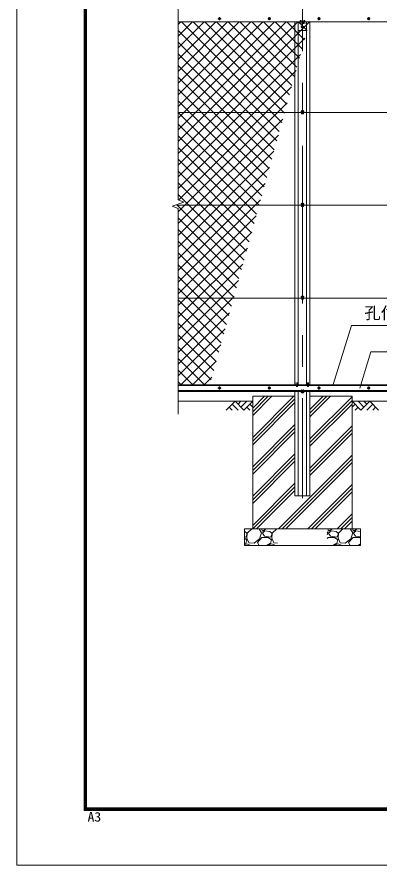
# Model space of a CAD drawing. Units: millimetres, scale not verified. Extents: x -6300 to 6300, y -4455 to 4455.
# Drawn here: x -6300 to -4115, y -4455 to 665 of the extents above; entities that cross this region are included whole.
import ezdxf
from ezdxf.enums import TextEntityAlignment as Align

# ---------------------------------------------------------------- set-up
doc = ezdxf.new("R2010")
doc.units = ezdxf.units.MM
doc.header["$LTSCALE"] = 30
doc.linetypes.add('USER1', pattern=[50.8, 31.75, -6.35, 6.35, -6.35])
for name, color, linetype, lineweight in [('0-0_D-STR3', 3, 'Continuous', 13), ('0-1_D-STR1', 1, 'Continuous', 18), ('0-2_D-BMK', 2, 'USER1', 13), ('0-4_D-STR-DIM', 7, 'Continuous', 9), ('0-7_D-STR-TXT', 7, 'Continuous', 9), ('0-8_D-BGD', 7, 'Continuous', 9), ('0-9_D-STR4', 7, 'Continuous', 9), ('0-A_D-DCR-HCH', 7, 'Continuous', 9), ('0-B_D-TTL', 7, 'Continuous', 9)]:
    doc.layers.add(name, color=color, linetype=linetype, lineweight=lineweight)
doc.styles.add('ＭＳ ゴシック', font='')
doc.styles.get('ＭＳ ゴシック').set_extended_font_data('MS Gothic')

msp = doc.modelspace()

# ---------------------------------------------------------------- linework, layer by layer
at = {"layer": '0-0_D-STR3'}
for p, q in [((-4602.46, 635), (-4602.46, 583)), ((-4592.21, 623.36), (-4591.46, 641.75)), ((-4585.46, 641.75), (-4584.71, 623.36)), ((-4569.46, 641.75), (-4570.21, 623.36)), ((-4562.71, 623.36), (-4563.46, 641.75)), ((-4552.46, 635), (-4552.46, 583)), ((-4602.46, 583), (-4552.46, 583)), ((-4577.46, 612.51), (-4583.96, 608.75)), ((-4583.96, 608.75), (-4583.96, 601.25)), ((-4583.96, 601.25), (-4577.46, 597.49)), ((-4570.96, 608.75), (-4577.46, 612.51)), ((-4577.46, 597.49), (-4570.96, 601.25)), ((-4570.96, 601.25), (-4570.96, 608.75)), ((-4577.46, 102.5), (-4583.96, 98.75)), ((-4570.96, 98.75), (-4577.46, 102.5)), ((-1827.46, 88.25), (-5327.46, 88.25)), ((-4583.96, 98.75), (-4583.96, 91.25)), ((-4583.96, 91.25), (-4577.46, 87.49)), ((-4583.71, 91.1), (-4583.71, 81)), ((-4583.71, 81), (-4581.71, 81)), ((-4581.71, 89.95), (-4581.71, 81)), ((-4577.46, 87.49), (-4570.96, 91.25)), ((-4573.21, 89.95), (-4573.21, 81)), ((-4573.21, 81), (-4571.21, 81)), ((-4571.21, 91.1), (-4571.21, 81)), ((-4570.96, 91.25), (-4570.96, 98.75)), ((-4577.46, -457.5), (-4583.96, -461.25)), ((-4570.96, -461.25), (-4577.46, -457.5)), ((-1846.01, -471.75), (-5327.46, -471.75)), ((-4583.96, -461.25), (-4583.96, -468.75)), ((-4583.96, -468.75), (-4577.46, -472.51)), ((-4583.71, -468.9), (-4583.71, -479)), ((-4583.71, -479), (-4581.71, -479)), ((-4581.71, -470.05), (-4581.71, -479)), ((-4577.46, -472.51), (-4570.96, -468.75)), ((-4573.21, -470.05), (-4573.21, -479)), ((-4573.21, -479), (-4571.21, -479)), ((-4571.21, -468.9), (-4571.21, -479)), ((-4570.96, -468.75), (-4570.96, -461.25)), ((-4577.46, -1017.5), (-4583.96, -1021.25)), ((-4583.96, -1021.25), (-4583.96, -1028.75)), ((-4570.96, -1021.25), (-4577.46, -1017.5)), ((-4570.96, -1028.75), (-4570.96, -1021.25)), ((-1827.46, -1031.75), (-5327.46, -1031.75)), ((-4583.96, -1028.75), (-4577.46, -1032.51)), ((-4583.71, -1028.9), (-4583.71, -1039)), ((-4583.71, -1039), (-4581.71, -1039)), ((-4581.71, -1030.05), (-4581.71, -1039)), ((-4577.46, -1032.51), (-4570.96, -1028.75)), ((-4573.21, -1030.05), (-4573.21, -1039)), ((-4573.21, -1039), (-4571.21, -1039)), ((-4571.21, -1028.9), (-4571.21, -1039)), ((-4614.08, -1560), (-5327.46, -1560)), ((-4547.08, -1560), (-4607.84, -1560)), ((-4583.71, -1595.6), (-4583.71, -1585.5)), ((-4583.71, -1585.5), (-4581.71, -1585.5)), ((-4581.71, -1594.45), (-4581.71, -1585.5)), ((-4573.21, -1594.45), (-4573.21, -1585.5)), ((-4573.21, -1585.5), (-4571.21, -1585.5)), ((-4571.21, -1595.6), (-4571.21, -1585.5)), ((-1827.46, -1560), (-4540.84, -1560)), ((-4583.71, -1590), (-5327.46, -1590)), ((-4577.46, -1591.99), (-4583.96, -1595.75)), ((-4583.96, -1595.75), (-4583.96, -1603.25)), ((-4583.96, -1603.25), (-4577.46, -1607.01)), ((-4573.21, -1590), (-4581.71, -1590)), ((-4570.96, -1595.75), (-4577.46, -1591.99)), ((-4577.46, -1607.01), (-4570.96, -1603.25)), ((-2583.71, -1590), (-4571.21, -1590)), ((-4570.96, -1603.25), (-4570.96, -1595.75))]:
    msp.add_line(p, q, dxfattribs=at)
for points in [[(-5077.46, 660.75), (-5082.44, 657.87), (-5082.44, 652.12), (-5077.46, 649.25), (-5072.48, 652.12), (-5072.48, 657.87)], [(-4777.46, 660.75), (-4782.44, 657.87), (-4782.44, 652.12), (-4777.46, 649.25), (-4772.48, 652.12), (-4772.48, 657.87)], [(-4477.46, 660.75), (-4482.44, 657.87), (-4482.44, 652.12), (-4477.46, 649.25), (-4472.48, 652.12), (-4472.48, 657.87)], [(-4177.46, 660.75), (-4182.44, 657.87), (-4182.44, 652.12), (-4177.46, 649.25), (-4172.48, 652.12), (-4172.48, 657.87)], [(-5077.46, -1569.25), (-5082.44, -1572.13), (-5082.44, -1577.88), (-5077.46, -1580.75), (-5072.48, -1577.88), (-5072.48, -1572.13)], [(-4777.46, -1569.25), (-4782.44, -1572.13), (-4782.44, -1577.88), (-4777.46, -1580.75), (-4772.48, -1577.88), (-4772.48, -1572.13)], [(-4477.46, -1569.25), (-4482.44, -1572.13), (-4482.44, -1577.88), (-4477.46, -1580.75), (-4472.48, -1577.88), (-4472.48, -1572.13)], [(-4177.46, -1569.25), (-4182.44, -1572.13), (-4182.44, -1577.88), (-4177.46, -1580.75), (-4172.48, -1577.88), (-4172.48, -1572.13)]]:
    msp.add_lwpolyline(points, close=True, dxfattribs=at)
for centre, radius in [((-5077.46, 655), 6.5), ((-5077.46, 655), 4.98), ((-4777.46, 655), 6.5), ((-4777.46, 655), 4.98), ((-4477.46, 655), 6.5), ((-4477.46, 655), 4.98), ((-4177.46, 655), 6.5), ((-4177.46, 655), 4.98), ((-4577.46, 605), 6.25), ((-4577.46, 95), 6.25), ((-4577.46, -465), 6.25), ((-4577.46, -1025), 6.25), ((-5077.46, -1575), 6.5), ((-5077.46, -1575), 4.98), ((-4777.46, -1575), 6.5), ((-4777.46, -1575), 4.98), ((-4477.46, -1575), 6.5), ((-4477.46, -1575), 4.98), ((-4177.46, -1575), 6.5), ((-4177.46, -1575), 4.98), ((-4577.46, -1599.5), 6.25)]:
    msp.add_circle(centre, radius, dxfattribs=at)
for centre in [(-4588.46, 641.64), (-4566.46, 641.64)]:
    msp.add_arc(centre, 3, 2.08968, 177.91032, dxfattribs=at)
at = {"layer": '0-1_D-STR1'}
for p, q in [((-4591.74, 635), (-5327.46, 635)), ((-4622.46, -1555), (-4622.46, 635)), ((-4569.74, 635), (-4585.19, 635)), ((-4532.46, -1555), (-4532.46, 635)), ((-4602.46, -1555), (-4602.46, 583)), ((-4552.46, -1555), (-4552.46, 583)), ((-5327.46, -1555), (-4614.25, -1555)), ((-4613.96, -1563.38), (-4614.71, -1541.88)), ((-4607.96, -1563.38), (-4607.21, -1541.88)), ((-4607.67, -1555), (-4547.25, -1555)), ((-4607.67, -1555), (-4547.25, -1555)), ((-4546.96, -1563.38), (-4547.71, -1541.88)), ((-4540.96, -1563.38), (-4540.21, -1541.88)), ((-4540.67, -1555), (-2614.25, -1555)), ((-1827.46, -1592), (-5327.46, -1592)), ((-4583.71, -1595), (-5327.46, -1595)), ((-4622.46, -2225), (-4622.46, -1595)), ((-4602.46, -2225), (-4602.46, -1595)), ((-2583.71, -1595), (-4571.21, -1595)), ((-4552.46, -2225), (-4552.46, -1595)), ((-4532.46, -2225), (-4532.46, -1595)), ((-4622.46, -2225), (-4532.46, -2225))]:
    msp.add_line(p, q, dxfattribs=at)
msp.add_lwpolyline([(-2591.74, 635), (-4552.46, 635), (-4563.19, 635)], dxfattribs=at)
for centre in [(-4610.96, -1562.13), (-4543.96, -1562.13)]:
    msp.add_arc(centre, 3.25, 202.61986, 337.38014, dxfattribs=at)
at = {"layer": '0-2_D-BMK'}
for p, q in [((-4577.46, 2935), (-4577.46, -2240)), ((-5067.79, 655), (-5087.13, 655)), ((-5077.46, 664.67), (-5077.46, 645.33)), ((-4767.79, 655), (-4787.13, 655)), ((-4777.46, 664.67), (-4777.46, 645.33)), ((-4467.79, 655), (-4487.13, 655)), ((-4477.46, 664.67), (-4477.46, 645.33)), ((-4167.79, 655), (-4187.13, 655)), ((-4177.46, 664.67), (-4177.46, 645.33)), ((-4567.46, 605), (-4587.46, 605)), ((-4567.46, 95), (-4587.46, 95)), ((-4567.46, -465), (-4587.46, -465)), ((-4567.46, -1025), (-4587.46, -1025)), ((-5067.79, -1575), (-5087.13, -1575)), ((-5077.46, -1565.33), (-5077.46, -1584.67)), ((-4767.79, -1575), (-4787.13, -1575)), ((-4777.46, -1565.33), (-4777.46, -1584.67)), ((-4467.79, -1575), (-4487.13, -1575)), ((-4477.46, -1565.33), (-4477.46, -1584.67)), ((-4167.79, -1575), (-4187.13, -1575)), ((-4177.46, -1565.33), (-4177.46, -1584.67)), ((-4567.46, -1599.5), (-4587.46, -1599.5))]:
    msp.add_line(p, q, dxfattribs=at)
at = {"layer": '0-4_D-STR-DIM'}
for p, q in [((-5327.46, 1749.35), (-5327.46, -439.35)), ((-5362.7, -477.83), (-5292.22, -452.18)), ((-5292.22, -452.18), (-5327.46, -439.35)), ((-5327.46, -490.65), (-5362.7, -477.83)), ((-5327.46, -490.65), (-5327.46, -1732.31))]:
    msp.add_line(p, q, dxfattribs=at)
at = {"layer": '0-7_D-STR-TXT'}
for points in [[(-3234.81, -1198.3), (-4281.63, -1198.3), (-4391.14, -1553.09)], [(-3120.93, -1357.35), (-4165.46, -1357.35), (-4231.76, -1575.21)]]:
    msp.add_lwpolyline(points, dxfattribs=at)
at = {"layer": '0-8_D-BGD'}
for p, q in [((-4877.46, -1655), (-5327.46, -1655)), ((-2877.46, -1655), (-4277.46, -1655))]:
    msp.add_line(p, q, dxfattribs=at)
at = {"layer": '0-9_D-STR4'}
for p, q in [((-4877.46, -1625), (-4877.46, -2425)), ((-4622.46, -1625), (-4877.46, -1625)), ((-4277.46, -1625), (-4532.46, -1625)), ((-4277.46, -1625), (-4277.46, -2425)), ((-4227.46, -2425), (-4927.46, -2425)), ((-4927.46, -2425), (-4927.46, -2525)), ((-4227.46, -2425), (-4227.46, -2525)), ((-4927.46, -2525), (-4227.46, -2525))]:
    msp.add_line(p, q, dxfattribs=at)
at = {"layer": '0-A_D-DCR-HCH'}
for p, q in [((-5327.46, 619.67), (-5312.13, 635)), ((-5327.46, 548.96), (-5241.42, 635)), ((-5327.46, 478.25), (-5170.71, 635)), ((-5327.46, 407.53), (-5100, 635)), ((-5327.46, 336.82), (-5029.29, 635)), ((-5327.46, 266.11), (-4958.58, 635)), ((-5327.46, 195.4), (-4887.87, 635)), ((-5327.46, 124.69), (-4817.15, 635)), ((-5327.46, 53.98), (-4746.44, 635)), ((-5327.46, -16.73), (-4675.73, 635)), ((-5327.46, -87.44), (-4605.02, 635)), ((-5327.46, -158.15), (-4534.31, 635)), ((-4701.58, 28.6), (-5307.97, 635)), ((-4686.35, 84.09), (-5237.26, 635)), ((-4671.13, 139.57), (-5166.55, 635)), ((-4655.9, 195.06), (-5095.84, 635)), ((-4640.68, 250.55), (-5025.13, 635)), ((-4625.45, 306.03), (-4954.42, 635)), ((-4610.23, 361.52), (-4883.71, 635)), ((-4595, 417.01), (-4813, 635)), ((-4579.78, 472.49), (-4742.29, 635)), ((-4564.55, 527.98), (-4671.58, 635)), ((-4549.33, 583.46), (-4600.86, 635)), ((-4716.8, -26.88), (-5327.46, 583.78)), ((-5327.46, -228.86), (-4562.26, 536.34)), ((-4732.02, -82.37), (-5327.46, 513.07)), ((-4747.25, -137.86), (-5327.46, 442.36)), ((-5327.46, -299.57), (-4589, 438.89)), ((-4762.47, -193.34), (-5327.46, 371.65)), ((-5327.46, -370.28), (-4615.74, 341.44)), ((-4777.7, -248.83), (-5327.46, 300.94)), ((-4792.92, -304.31), (-5327.46, 230.23)), ((-5326.26, -439.79), (-4642.48, 243.99)), ((-4808.15, -359.8), (-5327.46, 159.51)), ((-5327.46, -511.7), (-4669.21, 146.54)), ((-4823.37, -415.29), (-5327.46, 88.8)), ((-5327.46, -582.41), (-4695.95, 49.09)), ((-4838.6, -470.77), (-5327.46, 18.09)), ((-5327.46, -653.13), (-4722.69, -48.36)), ((-4853.82, -526.26), (-5327.46, -52.62)), ((-4869.05, -581.74), (-5327.46, -123.33)), ((-5327.46, -723.84), (-4749.43, -145.8)), ((-4884.27, -637.23), (-5327.46, -194.04)), ((-5327.46, -794.55), (-4776.17, -243.25)), ((-4899.5, -692.72), (-5327.46, -264.75)), ((-4914.72, -748.2), (-5327.46, -335.46)), ((-5327.46, -865.26), (-4802.91, -340.7)), ((-4929.94, -803.69), (-5327.46, -406.17)), ((-5327.46, -935.97), (-4829.65, -438.15)), ((-4945.17, -859.17), (-5336.17, -468.17)), ((-5327.46, -1006.68), (-4856.39, -535.6)), ((-4960.39, -914.66), (-5327.46, -547.59)), ((-4975.62, -970.15), (-5327.46, -618.3)), ((-5327.46, -1077.39), (-4883.12, -633.05)), ((-4990.84, -1025.63), (-5327.46, -689.01)), ((-5327.46, -1148.1), (-4909.86, -730.5)), ((-5006.07, -1081.12), (-5327.46, -759.72)), ((-5327.46, -1218.81), (-4936.6, -827.95)), ((-5021.29, -1136.6), (-5327.46, -830.44)), ((-5036.52, -1192.09), (-5327.46, -901.15)), ((-5327.46, -1289.52), (-4963.34, -925.4)), ((-5051.74, -1247.58), (-5327.46, -971.86)), ((-5327.46, -1360.23), (-4990.08, -1022.85)), ((-5066.97, -1303.06), (-5327.46, -1042.57)), ((-5082.19, -1358.55), (-5327.46, -1113.28)), ((-5327.46, -1430.94), (-5016.82, -1120.3)), ((-5097.42, -1414.04), (-5327.46, -1183.99)), ((-5327.46, -1501.65), (-5043.56, -1217.75)), ((-5112.64, -1469.52), (-5327.46, -1254.7)), ((-5127.86, -1525.01), (-5327.46, -1325.41)), ((-5315.1, -1560), (-5070.3, -1315.2)), ((-5163.58, -1560), (-5327.46, -1396.12)), ((-5244.39, -1560), (-5097.03, -1412.65)), ((-5234.29, -1560), (-5327.46, -1466.83)), ((-5173.68, -1560), (-5123.77, -1510.1)), ((-5305, -1560), (-5327.46, -1537.54)), ((-4877.46, -1741.27), (-4761.2, -1625)), ((-4877.46, -1719.17), (-4783.29, -1625)), ((-4877.46, -1697.07), (-4805.39, -1625)), ((-4877.46, -1873.85), (-4628.61, -1625)), ((-4532.46, -1749.82), (-4407.64, -1625)), ((-4532.46, -1727.72), (-4429.74, -1625)), ((-4532.46, -1705.62), (-4451.84, -1625)), ((-4532.46, -1882.4), (-4277.46, -1627.4)), ((-4983.89, -1655), (-5037.1, -1708.21)), ((-5001.62, -1672.74), (-4965.99, -1708.21)), ((-4983.89, -1655), (-4930.67, -1708.21)), ((-4966.15, -1672.74), (-4948.41, -1655)), ((-4948.41, -1690.47), (-4912.94, -1655)), ((-4930.67, -1708.21), (-4877.46, -1655)), ((-4895.2, -1672.74), (-4877.46, -1690.39)), ((-4877.46, -1895.94), (-4622.46, -1640.94)), ((-4877.46, -1918.04), (-4622.46, -1663.04)), ((-4532.46, -1904.5), (-4277.46, -1649.5)), ((-4532.46, -1926.6), (-4277.46, -1671.6)), ((-4224.25, -1708.21), (-4277.46, -1655)), ((-4259.72, -1672.74), (-4277.46, -1690.39)), ((-4206.51, -1690.47), (-4241.99, -1655)), ((-4171.04, -1655), (-4224.25, -1708.21)), ((-4188.68, -1672.83), (-4206.51, -1655)), ((-4153.3, -1672.74), (-4188.94, -1708.21)), ((-4171.04, -1655), (-4117.83, -1708.21)), ((-5019.36, -1690.47), (-5001.54, -1708.21)), ((-4912.94, -1690.47), (-4895.12, -1708.21)), ((-4241.99, -1690.47), (-4259.81, -1708.21)), ((-4135.56, -1690.47), (-4153.38, -1708.21)), ((-4877.46, -2050.62), (-4622.46, -1795.62)), ((-4877.46, -2072.72), (-4622.46, -1817.72)), ((-4877.46, -2094.82), (-4622.46, -1839.82)), ((-4532.46, -2059.18), (-4277.46, -1804.18)), ((-4532.46, -2081.27), (-4277.46, -1826.27)), ((-4532.46, -2103.37), (-4277.46, -1848.37)), ((-4877.46, -2227.4), (-4622.46, -1972.4)), ((-4877.46, -2249.5), (-4622.46, -1994.5)), ((-4721.51, -2425), (-4277.46, -1980.95)), ((-4877.46, -2271.6), (-4622.46, -2016.6)), ((-4699.41, -2425), (-4277.46, -2003.05)), ((-4677.31, -2425), (-4277.46, -2025.15)), ((-4877.46, -2404.18), (-4622.46, -2149.18)), ((-4876.19, -2425), (-4622.46, -2171.27)), ((-4854.09, -2425), (-4622.46, -2193.37)), ((-4544.73, -2425), (-4277.46, -2157.73)), ((-4522.63, -2425), (-4277.46, -2179.83)), ((-4500.54, -2425), (-4277.46, -2201.93)), ((-4367.95, -2425), (-4277.46, -2334.51)), ((-4345.86, -2425), (-4277.46, -2356.6)), ((-4323.76, -2425), (-4277.46, -2378.7)), ((-4924.25, -2441.5), (-4927.46, -2441.02)), ((-4912.25, -2452), (-4924.25, -2441.5)), ((-4910.75, -2450.5), (-4912.25, -2482)), ((-4912.25, -2461), (-4912.25, -2452)), ((-4882.83, -2425), (-4910.75, -2450.5)), ((-4823.75, -2449), (-4838.42, -2425)), ((-4835.75, -2486.5), (-4823.75, -2449)), ((-4824.65, -2425), (-4819.25, -2438.5)), ((-4819.25, -2438.5), (-4796.75, -2425)), ((-4804.25, -2437), (-4819.25, -2452)), ((-4819.25, -2452), (-4807.25, -2470)), ((-4774.25, -2441.5), (-4804.25, -2437)), ((-4762.25, -2452), (-4774.25, -2441.5)), ((-4760.75, -2450.5), (-4762.25, -2482)), ((-4762.25, -2461), (-4762.25, -2452)), ((-4732.83, -2425), (-4760.75, -2450.5)), ((-4423.75, -2449), (-4427.46, -2442.93)), ((-4427.46, -2460.59), (-4423.75, -2449)), ((-4424.65, -2425), (-4419.25, -2438.5)), ((-4419.25, -2438.5), (-4396.75, -2425)), ((-4404.25, -2437), (-4419.25, -2452)), ((-4419.25, -2452), (-4407.25, -2470)), ((-4374.25, -2441.5), (-4404.25, -2437)), ((-4362.25, -2452), (-4374.25, -2441.5)), ((-4360.75, -2450.5), (-4362.25, -2482)), ((-4362.25, -2461), (-4362.25, -2452)), ((-4332.83, -2425), (-4360.75, -2450.5)), ((-4273.75, -2449), (-4288.42, -2425)), ((-4285.75, -2486.5), (-4273.75, -2449)), ((-4274.65, -2425), (-4269.25, -2438.5)), ((-4269.25, -2438.5), (-4246.75, -2425)), ((-4254.25, -2437), (-4269.25, -2452)), ((-4269.25, -2452), (-4257.25, -2470)), ((-4227.46, -2441.02), (-4254.25, -2437)), ((-4927.46, -2473.58), (-4919.75, -2474.5)), ((-4927.46, -2481.51), (-4913.75, -2491)), ((-4919.75, -2474.5), (-4912.25, -2461)), ((-4913.75, -2491), (-4919.75, -2512)), ((-4912.25, -2482), (-4900.25, -2510.5)), ((-4868.75, -2512), (-4835.75, -2486.5)), ((-4849.25, -2507.5), (-4822.25, -2477.5)), ((-4839.05, -2525), (-4849.25, -2507.5)), ((-4807.25, -2470), (-4769.75, -2474.5)), ((-4769.75, -2474.5), (-4762.25, -2461)), ((-4763.75, -2491), (-4769.75, -2512)), ((-4762.25, -2482), (-4750.25, -2510.5)), ((-4427.46, -2483.29), (-4422.25, -2477.5)), ((-4422.25, -2477.5), (-4383.25, -2477.5)), ((-4407.25, -2470), (-4369.75, -2474.5)), ((-4383.25, -2477.5), (-4363.75, -2491)), ((-4369.75, -2474.5), (-4362.25, -2461)), ((-4363.75, -2491), (-4369.75, -2512)), ((-4362.25, -2482), (-4350.25, -2510.5)), ((-4318.75, -2512), (-4285.75, -2486.5)), ((-4299.25, -2507.5), (-4272.25, -2477.5)), ((-4289.05, -2525), (-4299.25, -2507.5)), ((-4257.25, -2470), (-4227.46, -2473.58)), ((-4919.75, -2512), (-4927.46, -2516.04)), ((-4927.46, -2521.25), (-4912.25, -2516.5)), ((-4912.25, -2516.5), (-4889.59, -2525)), ((-4900.25, -2510.5), (-4868.75, -2512)), ((-4769.75, -2512), (-4794.57, -2525)), ((-4786.68, -2525), (-4786.25, -2524)), ((-4786.25, -2524), (-4762.25, -2516.5)), ((-4762.25, -2516.5), (-4739.59, -2525)), ((-4750.25, -2510.5), (-4727.46, -2511.59)), ((-4369.75, -2512), (-4394.57, -2525)), ((-4386.68, -2525), (-4386.25, -2524)), ((-4386.25, -2524), (-4362.25, -2516.5)), ((-4362.25, -2516.5), (-4339.59, -2525)), ((-4350.25, -2510.5), (-4318.75, -2512)), ((-4227.46, -2516.04), (-4244.57, -2525)), ((-4236.68, -2525), (-4236.25, -2524)), ((-4236.25, -2524), (-4227.46, -2521.25))]:
    msp.add_line(p, q, dxfattribs=at)
for points in [[(-4822.25, -2477.5), (-4783.25, -2477.5), (-4763.75, -2491)], [(-4272.25, -2477.5), (-4233.25, -2477.5), (-4227.46, -2481.51)]]:
    msp.add_lwpolyline(points, dxfattribs=at)
at = {"layer": '0-B_D-TTL', "color": 2, "lineweight": 18}
msp.add_lwpolyline([(-6300, 4455), (6300, 4455), (6300, -4455), (-6300, -4455)], close=True, dxfattribs=at)
at = {"layer": '0-B_D-TTL'}
for points in [[(-5895, 4125), (5895, 4125), (5895, -4125), (-5895, -4125)], [(-5891.25, 4121.25), (5891.25, 4121.25), (5891.25, -4121.25), (-5891.25, -4121.25)], [(-5887.5, 4117.5), (5887.5, 4117.5), (5887.5, -4117.5), (-5887.5, -4117.5)], [(-5883.75, 4113.75), (5883.75, 4113.75), (5883.75, -4113.75), (-5883.75, -4113.75)], [(-5880, 4110), (5880, 4110), (5880, -4110), (-5880, -4110)]]:
    msp.add_lwpolyline(points, close=True, dxfattribs=at)

# ---------------------------------------------------------------- texts
at = {"layer": '0-7_D-STR-TXT', "style": 'ＭＳ ゴシック'}
msp.add_text('孔付胴縁 R付L40x40x3', height=72.14, dxfattribs=at).set_placement((-4203.72, -1179.43), align=Align.BOTTOM_LEFT)
at = {"layer": '0-B_D-TTL', "style": 'ＭＳ ゴシック', "width": 1.05}
msp.add_text('A3', height=57.62, dxfattribs=at).set_placement((-5874.13, -4210.22), align=Align.BOTTOM_LEFT)

doc.saveas('drawing.dxf')
